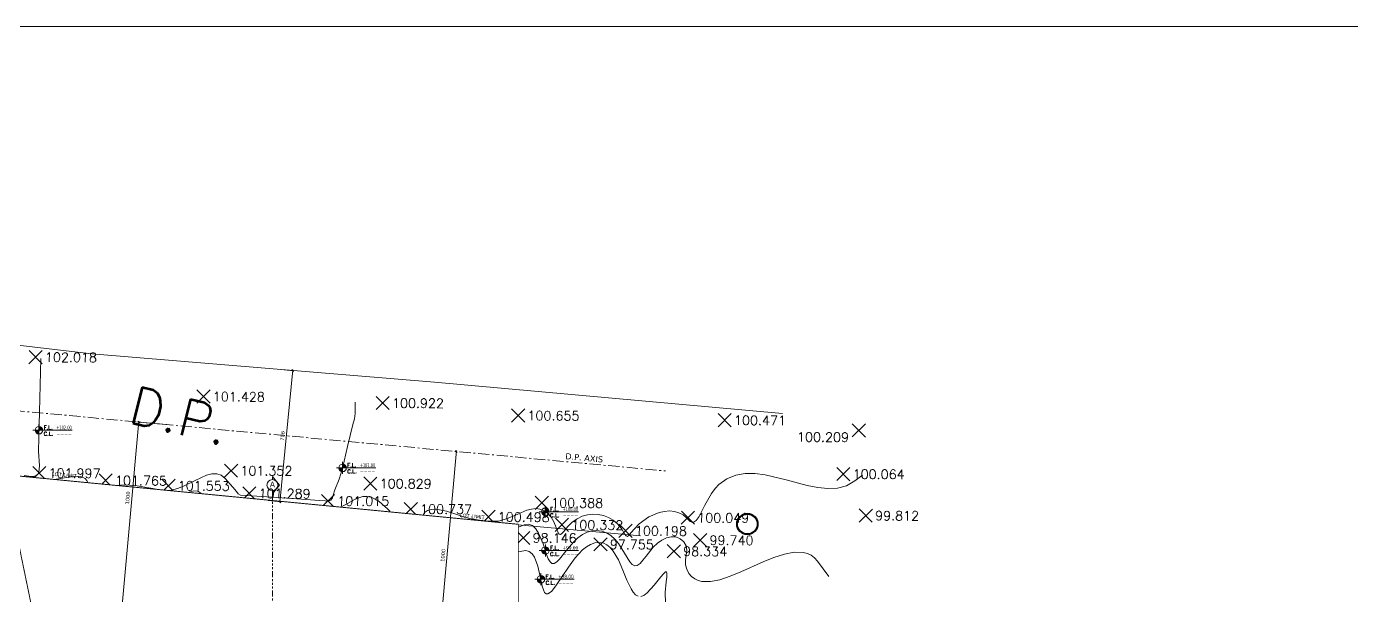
# Model space of a CAD drawing. Header units: inches. Extents: x -48 to 777, y -156 to 510.
# Drawn here: x 286.8 to 357.8, y 157.1 to 187.6 of the extents above; entities that cross this region are included whole.
import ezdxf
from ezdxf.enums import TextEntityAlignment as Align

# ---------------------------------------------------------------- set-up
doc = ezdxf.new("R2010")
doc.units = ezdxf.units.IN
doc.header["$MEASUREMENT"] = 0
doc.set_wipeout_variables(frame=1)
for name, pattern in [('ACAD_ISO06W100', [36, 24, -3, 0, -3, 0, -3, 0, -3]), ('ACAD_ISO10W100', [18, 12, -3, 0, -3]), ('HIDDEN', [0.375, 0.25, -0.125]), ('NUHA', [1.45, 0.75, -0.25, 0.2, -0.25])]:
    doc.linetypes.add(name, pattern=pattern)
doc.layers.get('Defpoints').update_dxf_attribs({"lineweight": 5})
for name, color, linetype, lineweight in [('A-AXIS', 253, 'ACAD_ISO10W100', 5), ('A-DIM', 9, 'Continuous', 5), ('A-HIDDEN', 254, 'HIDDEN', 5), ('A-LEVELS', 139, 'Continuous', 20), ('A-LIMIT LOT', 235, 'ACAD_ISO10W100', 20), ('A-LIMIT ROAD', 69, 'Continuous', 20), ('A-NOTES', 151, 'Continuous', 20), ('A-SIGNS1', 20, 'Continuous', 15), ('A-SIGNS2', 30, 'Continuous', 15), ('A-TEXT', 50, 'Continuous', 15)]:
    doc.layers.add(name, color=color, linetype=linetype, lineweight=lineweight)
doc.layers.add('pts pc', color=7, linetype='Continuous')
doc.styles.add('2mm', font='simplex.shx', dxfattribs={"height": 0.5})
doc.styles.add('5mm', font='simplex_.ttf', dxfattribs={"height": 5})
doc.styles.add('ROMAND', font='verdana.ttf')
doc.styles.add('ROMANS', font='romans__.ttf', dxfattribs={"height": 0.14})
doc.styles.add('Stretch', font='GOTHIC.TTF', dxfattribs={"width": 0.75, "height": 0.2})
doc.dimstyles.new('M-1.100', dxfattribs={"dimtxt": 0.2, "dimasz": 0.1, "dimexe": 0.05, "dimexo": 0.05, "dimgap": 0.1, "dimtad": 1, "dimlfac": 100, "dimrnd": 0.5, "dimzin": 9, "dimdsep": 46, "dimtxsty": 'ROMAND', "dimblk": 'OBLIQUE', "dimcen": 1, "dimdle": 0.05, "dimclrd": 256, "dimclre": 256, "dimclrt": 2, "dimadec": 0, "dimazin": 0, "dimtfac": 0.666667, "dimtmove": 2, "dimatfit": 3, "dimfxl": 0.04, "dimtolj": 1, "dimtzin": 5, "dimlwd": -1, "dimlwe": -1, "dimarcsym": 0})

# ---------------------------------------------------------------- blocks, each defined once
blk = doc.blocks.new('_Oblique')
at = {"color": 0, "linetype": 'ByBlock', "lineweight": -2}
blk.add_line((-0.5, -0.5), (0.5, 0.5), dxfattribs=at)
blk = doc.blocks.new('*D970')
at = {"layer": 'A-DIM', "transparency": 16777216}
for p, q in [((-315981.387, -27887.929), (-315982.076, -27895.053)), ((-315982.014, -27887.918), (-315981.342, -27887.983)), ((-315982.693, -27894.943), (-315982.021, -27895.008))]:
    blk.add_line(p, q, dxfattribs=at)
at = {"layer": 'Defpoints', "color": 0, "transparency": 16777216}
for p in [(-315982.064, -27887.914), (-315982.743, -27894.939), (-315982.071, -27895.004)]:
    blk.add_point(p, dxfattribs=at)
at = {"layer": 'A-DIM', "transparency": 16777216, "xscale": 0.1, "yscale": 0.1, "zscale": 0.1}
for p, rotation in [((-315981.391, -27887.979), 84.4767322995288), ((-315982.071, -27895.004), 264.4767322995288)]:
    blk.add_blockref('_Oblique', p, dxfattribs=dict(at, rotation=rotation))
at = {"layer": 'A-DIM', "color": 2, "transparency": 16777216, "insert": (-315981.934, -27891.471), "char_height": 0.2, "attachment_point": 5, "rotation": 84.47673, "style": 'ROMAND'}
blk.add_mtext('\\A1;706', dxfattribs=at)
blk = doc.blocks.new('*D971')
at = {"layer": 'A-DIM', "transparency": 16777216}
for p, q in [((-315989.632, -27890.686), (-315990.54, -27900.737)), ((-315988.126, -27890.872), (-315989.686, -27890.731)), ((-315989.025, -27900.824), (-315990.585, -27900.683))]:
    blk.add_line(p, q, dxfattribs=at)
at = {"layer": 'Defpoints', "color": 0, "transparency": 16777216}
for p in [(-315988.077, -27890.877), (-315990.535, -27900.687), (-315988.975, -27900.828)]:
    blk.add_point(p, dxfattribs=at)
at = {"layer": 'A-DIM', "transparency": 16777216, "xscale": 0.1, "yscale": 0.1, "zscale": 0.1}
for p, rotation in [((-315989.636, -27890.736), 84.83901183361434), ((-315990.535, -27900.687), 264.8390118336143)]:
    blk.add_blockref('_Oblique', p, dxfattribs=dict(at, rotation=rotation))
at = {"layer": 'A-DIM', "color": 2, "transparency": 16777216, "insert": (-315990.223, -27894.799), "char_height": 0.2, "attachment_point": 5, "rotation": 84.83901, "style": 'ROMAND'}
blk.add_mtext('\\A1;1000', dxfattribs=at)
blk = doc.blocks.new('*D972')
at = {"layer": 'A-DIM', "transparency": 16777216}
blk.add_line((-315972.608, -27892.263), (-315973.513, -27902.275), dxfattribs=at)
at = {"layer": 'Defpoints', "color": 0, "transparency": 16777216}
for p in [(-315972.613, -27892.312), (-315973.508, -27902.225), (-315973.508, -27902.225)]:
    blk.add_point(p, dxfattribs=at)
at = {"layer": 'A-DIM', "transparency": 16777216, "xscale": 0.1, "yscale": 0.1, "zscale": 0.1}
for p, rotation in [((-315972.613, -27892.312), 84.83901183355006), ((-315973.508, -27902.225), 264.8390118335501)]:
    blk.add_blockref('_Oblique', p, dxfattribs=dict(at, rotation=rotation))
at = {"layer": 'A-DIM', "color": 2, "transparency": 16777216, "insert": (-315973.33, -27897.876), "char_height": 0.2, "attachment_point": 5, "rotation": 84.83901, "style": 'ROMAND'}
blk.add_mtext('\\A1;1000', dxfattribs=at)
blk = doc.blocks.new('GXFHGCGFCD')
at = {"layer": 'A-SIGNS1', "linetype": 'NUHA'}
h = blk.add_hatch(color=256, dxfattribs=at)
h.paths.add_polyline_path([(90.382, 61.33), (90.382, 61.17), (90.542, 61.17, 0.414214)])
h.paths.add_polyline_path([(90.382, 61.17), (90.222, 61.17, 0.414214), (90.382, 61.01)])
at = {"layer": 'A-SIGNS1'}
for p, q in [((90.126, 61.17), (91.79, 61.17)), ((90.382, 60.914), (90.382, 61.426))]:
    blk.add_line(p, q, dxfattribs=at)
blk.add_circle((90.382, 61.17), 0.16, dxfattribs=at)
blk = doc.blocks.new('DGXFHXFGDFD')
at = {"layer": 'A-SIGNS1'}
blk.add_blockref('GXFHGCGFCD', (0, 0), dxfattribs=at)
at = {"layer": 'A-SIGNS2', "linetype": 'NUHA', "style": 'ROMANS'}
for s, p in [('C.L.', (90.583, 60.941)), ('F.L.', (90.583, 61.203))]:
    blk.add_text(s, height=0.16, dxfattribs=at).set_placement(p)
at = {"layer": 'A-SIGNS2', "style": 'ROMANS', "width": 0.910135, "flags": 4}
for tag, p, p2 in [('NIV.BETON', (91.116, 60.941), (91.79, 60.941)), ('NIV.FINI', (91.116, 61.203), (91.79, 61.203))]:
    blk.add_attdef(tag, text='', height=0.16, dxfattribs=at).set_placement(p, p2, align=Align.FIT)
blk = doc.blocks.new('ZDGFHGCGFF')
h = blk.add_hatch(color=256)
h.paths.add_polyline_path([(94.086, 59.804), (94.151, 59.726, 0.223535), (94.086, 59.756)])
h.paths.add_polyline_path([(94.151, 59.726), (94.195, 59.673), (94.151, 59.619, 0.17452), (94.17, 59.673, 0.17452)])
h.paths.add_polyline_path([(94.086, 59.589, 0.223535), (94.151, 59.619), (94.086, 59.541)])
for p, q in [((94.086, 59.756), (94.086, 59.804)), ((94.086, 59.804), (94.195, 59.673)), ((94.195, 59.673), (94.086, 59.541)), ((94.086, 59.541), (94.086, 59.589))]:
    blk.add_line(p, q)
blk.add_circle((94.086, 59.673), 0.0839)
blk = doc.blocks.new('GDFZXHGGBV')
at = {"layer": 'A-SIGNS1'}
blk.add_blockref('ZDGFHGCGFF', (0.388, 0), dxfattribs=at)
at = {"layer": 'A-SIGNS2', "linetype": 'ACAD_ISO06W100', "ltscale": 0.01, "style": 'Stretch', "flags": 12}
blk.add_attdef('A', text='', height=0.0883, dxfattribs=at).set_placement((94.474, 59.682), align=Align.MIDDLE)
blk = doc.blocks.new('LOT 688  TOPOGRAPHIC PLAN')
blk.add_circle((-315957.02695, -27896.2003), 0.55739)
at = {"layer": 'A-LEVELS', "linetype": 'Continuous'}
for points in [[(-315995.766, -27893.59882), (-315995.40397, -27893.65349), (-315995.25615, -27893.64339), (-315995.13492, -27893.60288), (-315995.04362, -27893.52788), (-315994.98548, -27893.41445), (-315994.95535, -27893.08726), (-315995.00701, -27892.30014), (-315994.99391, -27891.58421), (-315994.94398, -27890.17883), (-315994.88611, -27887.32207)], [(-315995.73684, -27894.47282), (-315995.63545, -27894.42812), (-315995.39538, -27894.22406), (-315995.11945, -27893.98795), (-315994.97324, -27893.90319), (-315994.82431, -27893.86479), (-315994.50834, -27893.87419), (-315993.04556, -27893.63094), (-315992.74, -27893.64814), (-315992.50312, -27893.75982), (-315992.41741, -27893.86096), (-315992.35723, -27893.99758), (-315992.3099, -27894.36733), (-315992.2912, -27894.54351), (-315992.24678, -27894.66197), (-315992.15526, -27894.68448), (-315992.01817, -27894.61526), (-315991.72712, -27894.43017), (-315991.45875, -27894.28867), (-315990.9198, -27894.12629), (-315990.3316, -27894.09384), (-315989.71284, -27894.15121), (-315989.08699, -27894.25808), (-315988.47648, -27894.37204), (-315988.17611, -27894.4021), (-315987.87131, -27894.38354), (-315987.55845, -27894.30344), (-315987.24056, -27894.1766), (-315986.60589, -27893.8589), (-315985.99967, -27893.58272), (-315985.71733, -27893.50778), (-315985.45424, -27893.50033), (-315985.21445, -27893.5794), (-315985.00086, -27893.7598), (-315984.59476, -27894.22025), (-315984.39776, -27894.45612), (-315984.30182, -27894.58032), (-315984.18473, -27894.66072), (-315983.57567, -27894.68844), (-315981.16332, -27894.85212), (-315979.94808, -27894.931), (-315979.64534, -27894.95613), (-315979.49423, -27894.96924), (-315979.35005, -27894.91888), (-315979.25708, -27894.80117), (-315979.2121, -27894.65444), (-315979.12632, -27894.35818), (-315978.903, -27893.80002), (-315978.72595, -27893.22274), (-315978.45451, -27892.0347), (-315978.15944, -27890.85643), (-315978.0747, -27890.56433), (-315978.03152, -27890.26698), (-315978.04603, -27889.6599)], [(-315995.68661, -27897.94009), (-315995.17065, -27897.9811), (-315994.67945, -27898.0386), (-315994.44188, -27898.01635), (-315994.20863, -27897.94567), (-315993.29056, -27897.48369), (-315992.82933, -27897.28401), (-315992.35696, -27897.11797), (-315991.86048, -27897.03512), (-315991.34837, -27897.00787), (-315990.31233, -27897.0048), (-315989.80593, -27896.97135), (-315989.31899, -27896.87817), (-315988.85994, -27896.69749), (-315988.42484, -27896.43987), (-315987.99419, -27896.16424), (-315987.54744, -27895.93267), (-315987.06712, -27895.7969), (-315986.57076, -27895.69041), (-315985.59059, -27895.43506), (-315985.0922, -27895.41849), (-315984.58898, -27895.45231), (-315982.57726, -27895.58247), (-315981.55643, -27895.79323), (-315980.53184, -27896.03445), (-315980.02526, -27896.10156), (-315979.5263, -27896.09836), (-315979.03781, -27895.99888), (-315978.56266, -27895.7778), (-315978.33151, -27895.64341), (-315978.10649, -27895.56636), (-315977.88836, -27895.60262), (-315977.67265, -27895.73877), (-315977.22452, -27896.15999), (-315976.74771, -27896.65985), (-315975.77675, -27897.71175), (-315975.31858, -27898.1783), (-315974.90261, -27898.54827), (-315974.71608, -27898.68368), (-315974.54684, -27898.77892), (-315974.39715, -27898.82864), (-315974.26925, -27898.82749), (-315974.1654, -27898.77015), (-315974.08784, -27898.65126), (-315974.03774, -27898.46758), (-315974.00923, -27898.22944), (-315973.98233, -27897.65259), (-315973.93782, -27897.0465), (-315973.8873, -27896.7718), (-315973.80638, -27896.53695), (-315973.68639, -27896.35769), (-315973.51875, -27896.2496), (-315973.30276, -27896.21533), (-315973.05183, -27896.23434), (-315972.50478, -27896.34032), (-315971.98349, -27896.40413), (-315971.4898, -27896.42146), (-315970.98844, -27896.46888), (-315970.4885, -27896.5576), (-315969.98591, -27896.58416), (-315969.73163, -27896.53987), (-315969.47526, -27896.44594), (-315968.97776, -27896.23902), (-315968.74974, -27896.2084), (-315968.5441, -27896.27921), (-315968.36391, -27896.45207), (-315968.20932, -27896.69341), (-315967.96811, -27897.26653), (-315967.78031, -27897.82844), (-315967.69174, -27898.05776), (-315967.59888, -27898.22736), (-315967.49585, -27898.31826), (-315967.37753, -27898.31606), (-315967.24287, -27898.23037), (-315967.09212, -27898.07871), (-315966.7434, -27897.64757), (-315966.3335, -27897.16281), (-315966.10626, -27896.94414), (-315965.86451, -27896.76463), (-315965.60983, -27896.63766), (-315965.34744, -27896.56495), (-315965.08322, -27896.54619), (-315964.82304, -27896.58106), (-315964.57278, -27896.66923), (-315964.33832, -27896.81038), (-315964.1254, -27897.00397), (-315963.93557, -27897.24092), (-315963.60998, -27897.76555), (-315963.32949, -27898.2223), (-315963.19602, -27898.37437), (-315963.06169, -27898.44847), (-315962.92254, -27898.42676), (-315962.77565, -27898.31678), (-315962.61872, -27898.14086), (-315962.44942, -27897.92151), (-315962.06452, -27897.44258), (-315961.84432, -27897.22801), (-315961.60554, -27897.05623), (-315961.35569, -27896.93728), (-315961.10323, -27896.87998), (-315960.85663, -27896.89316), (-315960.62438, -27896.98561), (-315960.42484, -27897.15457), (-315960.29768, -27897.37239), (-315960.27017, -27897.6121), (-315960.30518, -27897.86359), (-315960.34862, -27898.12122), (-315960.34683, -27898.37925), (-315960.27539, -27898.62668), (-315960.15712, -27898.84402), (-315960.01316, -27899.01654), (-315959.84794, -27899.145), (-315959.66305, -27899.2328), (-315959.46006, -27899.28335), (-315959.00612, -27899.28635), (-315958.49874, -27899.18127), (-315957.95054, -27898.99539), (-315957.37414, -27898.75599), (-315956.18725, -27898.22575), (-315955.60201, -27897.98946), (-315955.03907, -27897.80876), (-315954.51104, -27897.71094), (-315954.03056, -27897.72326), (-315953.8121, -27897.77925), (-315953.61025, -27897.873), (-315953.42654, -27898.00778), (-315953.25967, -27898.18059), (-315952.65648, -27899.01699)], [(-315979.61232, -27900.14969), (-315978.96618, -27899.39156), (-315978.27808, -27898.62505), (-315977.9144, -27898.30944), (-315977.53565, -27898.07661), (-315977.14032, -27897.9548), (-315976.72692, -27897.97228), (-315976.51302, -27898.04185), (-315976.295, -27898.15164), (-315975.85283, -27898.46847), (-315975.41301, -27898.87507), (-315974.98815, -27899.32357), (-315974.59088, -27899.7661), (-315974.23382, -27900.1548)], [(-315973.4536, -27900.22815), (-315973.4239, -27899.76759), (-315973.38598, -27899.23773), (-315973.28473, -27898.73891), (-315973.19313, -27898.53251), (-315973.06505, -27898.37149), (-315972.89588, -27898.26489), (-315972.69255, -27898.20413), (-315972.2255, -27898.1639), (-315971.7479, -27898.13842), (-315971.30902, -27898.06078), (-315970.43412, -27897.89397), (-315969.55528, -27897.75116), (-315969.1101, -27897.64982), (-315968.89537, -27897.61986), (-315968.71139, -27897.66637), (-315968.5591, -27897.78856), (-315968.43413, -27897.97172), (-315968.24849, -27898.46217), (-315968.1193, -27899.02013), (-315968.01137, -27899.52802), (-315967.95439, -27899.72644), (-315967.88953, -27899.86824), (-315967.81293, -27899.94115), (-315967.72387, -27899.94739), (-315967.62281, -27899.89456), (-315967.51021, -27899.79026), (-315967.25225, -27899.45765), (-315966.95367, -27899.01035), (-315966.61814, -27898.50919), (-315966.24936, -27898.01496), (-315965.85101, -27897.58848), (-315965.6419, -27897.41965), (-315965.42678, -27897.29055), (-315965.2061, -27897.2088), (-315964.98071, -27897.18189), (-315964.76023, -27897.21485), (-315964.55947, -27897.30828), (-315964.37933, -27897.45499), (-315964.21723, -27897.64592), (-315963.93678, -27898.12417), (-315963.69738, -27898.6705), (-315963.4783, -27899.21241), (-315963.25883, -27899.67738), (-315963.14246, -27899.85834), (-315963.01823, -27899.99287), (-315962.88353, -27900.07191)], [(-315962.73578, -27900.08639), (-315962.57239, -27900.02724), (-315962.39284, -27899.89176), (-315962.01446, -27899.47645), (-315961.66723, -27899.03492), (-315961.52662, -27898.86667), (-315961.41939, -27898.76667), (-315961.35405, -27898.75985), (-315961.33363, -27898.85924), (-315961.34608, -27899.04543), (-315961.37679, -27899.29349), (-315961.43466, -27899.87556), (-315961.40366, -27900.42358)]]:
    blk.add_lwpolyline(points, dxfattribs=at)
at = {"layer": 'A-LEVELS', "color": 209, "linetype": 'Continuous'}
blk.add_lwpolyline([(-315995.79711, -27894.95388), (-315995.3172, -27894.53096), (-315995.06466, -27894.36936), (-315994.80874, -27894.27461), (-315994.27122, -27894.25672), (-315993.98456, -27894.23679), (-315993.72851, -27894.25809), (-315993.53968, -27894.37129), (-315993.43865, -27894.60317), (-315993.38503, -27895.23683), (-315993.36207, -27895.5263), (-315993.29478, -27895.72268), (-315993.23351, -27895.7684), (-315993.14911, -27895.77167), (-315992.92623, -27895.67622), (-315992.41532, -27895.32744), (-315991.94896, -27895.01543), (-315991.50732, -27894.77731), (-315991.05676, -27894.62993), (-315990.56626, -27894.58845), (-315990.04638, -27894.64169), (-315989.0303, -27894.87623), (-315988.52526, -27894.95053), (-315988.00834, -27894.92146), (-315987.74217, -27894.85063), (-315987.47013, -27894.73709), (-315986.93593, -27894.48745), (-315986.69135, -27894.41993), (-315986.4735, -27894.43637), (-315986.28996, -27894.56739), (-315986.12565, -27894.77568), (-315985.94557, -27894.96421), (-315985.72393, -27895.05986), (-315985.46887, -27895.07885), (-315985.19588, -27895.0566), (-315984.6565, -27895.02676), (-315984.14881, -27895.07141), (-315982.09686, -27895.161), (-315981.06894, -27895.27639), (-315980.03113, -27895.46472), (-315979.51931, -27895.48322), (-315979.01975, -27895.38182), (-315978.53679, -27895.14845), (-315978.07091, -27894.88806), (-315977.84431, -27894.78717), (-315977.62189, -27894.72685), (-315977.40333, -27894.71995), (-315977.18699, -27894.76596), (-315976.9708, -27894.86048), (-315976.75273, -27894.99912), (-315976.30276, -27895.39125), (-315975.34238, -27896.42417), (-315975.12303, -27896.63234), (-315974.92924, -27896.77574), (-315974.7697, -27896.83188), (-315974.65313, -27896.77827), (-315974.58382, -27896.60193), (-315974.54254, -27896.34086), (-315974.43579, -27895.78426), (-315974.3207, -27895.58989), (-315974.15693, -27895.46971), (-315973.95142, -27895.41304), (-315973.71114, -27895.40921), (-315973.15411, -27895.51729), (-315972.54154, -27895.70854), (-315971.9291, -27895.89749), (-315971.37246, -27895.99876), (-315970.8595, -27896.03713), (-315970.34632, -27896.03832), (-315969.83372, -27895.88825), (-315969.328, -27895.66317), (-315968.83606, -27895.45923), (-315968.59741, -27895.39524), (-315968.36479, -27895.37259), (-315968.13908, -27895.40322), (-315967.92293, -27895.49332), (-315967.72174, -27895.63988), (-315967.54119, -27895.83906), (-315967.38696, -27896.08704), (-315967.26469, -27896.37993), (-315967.16636, -27896.66709), (-315967.11125, -27896.75029), (-315967.04315, -27896.75954), (-315966.96086, -27896.69935), (-315966.86649, -27896.59221), (-315966.65023, -27896.32799), (-315966.40836, -27896.09788), (-315966.14712, -27895.9173), (-315965.87167, -27895.78576), (-315965.58715, -27895.70276), (-315965.29874, -27895.66779), (-315965.01159, -27895.68036), (-315964.73086, -27895.73996), (-315964.46171, -27895.84608), (-315964.20929, -27895.99823), (-315963.97877, -27896.1959), (-315963.7753, -27896.4386), (-315963.60364, -27896.72256), (-315963.52629, -27896.83938), (-315963.44684, -27896.8707), (-315963.36066, -27896.79445), (-315963.26715, -27896.66534), (-315962.8262, -27896.18084), (-315962.30783, -27895.81283), (-315961.75219, -27895.57988), (-315961.47294, -27895.51985), (-315961.19943, -27895.50053), (-315960.93667, -27895.52426), (-315960.6897, -27895.59335), (-315960.46352, -27895.71011), (-315960.26316, -27895.87688), (-315960.0901, -27896.06394), (-315960.00854, -27896.10785), (-315959.92861, -27896.11013), (-315959.77206, -27896.00815), (-315959.6172, -27895.79467), (-315959.29955, -27895.17986), (-315958.94996, -27894.5561), (-315958.7581, -27894.30229), (-315958.55534, -27894.08801), (-315958.11987, -27893.76797), (-315957.64895, -27893.57597), (-315957.14799, -27893.49196), (-315956.6224, -27893.49593), (-315956.07759, -27893.56784), (-315954.95196, -27893.83536), (-315953.81437, -27894.13428), (-315953.25463, -27894.24543), (-315952.71006, -27894.30219), (-315952.19151, -27894.27849), (-315951.71026, -27894.14778), (-315951.27418, -27893.89249), (-315950.85741, -27893.58452)], dxfattribs=at)
at = {"layer": 'A-LIMIT LOT', "linetype": 'Continuous', "const_width": 0.1}
blk.add_lwpolyline([(-315996.80172, -27893.57917), (-315985.1164, -27950.2257), (-315970.22923, -27937.16678), (-315964.6636, -27941.43051), (-315964.08799, -27936.87852), (-315969.32038, -27930.53073), (-315969.32038, -27896.23659), (-315996.80172, -27893.57917)], dxfattribs=at)
at = {"layer": 'A-LIMIT ROAD', "linetype": 'Continuous'}
for points in [[(-315992.15526, -27887.07533), (-316002.84459, -27885.83384)], [(-315992.15526, -27887.07533), (-315973.78379, -27888.60145), (-315955.13582, -27890.27286)], [(-315969.32038, -27896.23659), (-315962.75939, -27896.83897)]]:
    blk.add_lwpolyline(points, dxfattribs=at)
at = {"layer": 'pts pc', "linetype": 'Continuous'}
for points in [[(-315994.80516, -27886.90615), (-315995.51594, -27887.60935)], [(-315994.80895, -27887.61314), (-315995.51215, -27886.90236)], [(-315985.80934, -27889.0144), (-315986.52012, -27889.7176)], [(-315985.81313, -27889.72139), (-315986.51633, -27889.01061)], [(-315976.21106, -27889.36186), (-315976.92184, -27890.06506)], [(-315976.21485, -27890.06885), (-315976.91805, -27889.35807)], [(-315968.95255, -27890.03178), (-315969.66333, -27890.73498)], [(-315968.95634, -27890.73877), (-315969.65954, -27890.02799)], [(-315957.88774, -27890.2831), (-315958.59852, -27890.9863)], [(-315957.89153, -27890.99009), (-315958.59473, -27890.27931)], [(-315950.69656, -27890.82966), (-315951.40734, -27891.53286)], [(-315950.70035, -27891.53665), (-315951.40355, -27890.82587)], [(-315994.60945, -27893.11629), (-315995.32023, -27893.81949)], [(-315994.61324, -27893.82328), (-315995.31644, -27893.1125)], [(-315984.33261, -27892.98738), (-315985.04339, -27893.69058)], [(-315984.3364, -27893.69437), (-315985.0396, -27892.98359)], [(-315951.52912, -27893.16923), (-315952.2399, -27893.87243)], [(-315951.53291, -27893.87622), (-315952.23611, -27893.16544)], [(-315991.05251, -27893.51036), (-315991.76329, -27894.21356)], [(-315991.0563, -27894.21735), (-315991.7595, -27893.50657)], [(-315987.68898, -27893.7934), (-315988.39976, -27894.4966)], [(-315987.69277, -27894.50039), (-315988.39597, -27893.78961)], [(-315976.87121, -27893.67839), (-315977.58199, -27894.38159)], [(-315976.875, -27894.38538), (-315977.5782, -27893.6746)], [(-315994.14135, -27894.21781), (-315994.85213, -27894.92101)], [(-315994.14514, -27894.9248), (-315994.84834, -27894.21402)], [(-315990.33469, -27894.47822), (-315991.04547, -27895.18142)], [(-315990.33848, -27895.18521), (-315991.04168, -27894.47443)], [(-315983.35614, -27894.20763), (-315984.06692, -27894.91083)], [(-315983.35993, -27894.91462), (-315984.06313, -27894.20384)], [(-315987.1478, -27894.87931), (-315987.85858, -27895.58251)], [(-315987.15159, -27895.5863), (-315987.85479, -27894.87552)], [(-315982.55772, -27895.25093), (-315983.2685, -27895.95413)], [(-315982.56151, -27895.95792), (-315983.26471, -27895.24714)], [(-315979.14224, -27894.61123), (-315979.85302, -27895.31443)], [(-315979.14603, -27895.31822), (-315979.84923, -27894.60744)], [(-315974.7065, -27895.04401), (-315975.41728, -27895.74721)], [(-315974.71029, -27895.751), (-315975.41349, -27895.04022)], [(-315967.68361, -27894.70965), (-315968.39439, -27895.41285)], [(-315967.6874, -27895.41664), (-315968.3906, -27894.70586)], [(-315978.02338, -27895.75924), (-315978.73416, -27896.46244)], [(-315978.02717, -27896.46623), (-315978.73037, -27895.75545)], [(-315970.54569, -27895.46432), (-315971.25647, -27896.16752)], [(-315970.54948, -27896.17131), (-315971.25268, -27895.46053)], [(-315966.60493, -27895.89245), (-315967.31571, -27896.59565)], [(-315966.60872, -27896.59944), (-315967.31192, -27895.88866)], [(-315959.85577, -27895.50663), (-315960.56655, -27896.20983)], [(-315959.85956, -27896.21362), (-315960.56276, -27895.50284)], [(-315950.32703, -27895.39471), (-315951.03781, -27896.09791)], [(-315950.33082, -27896.1017), (-315951.03402, -27895.39092)], [(-315993.74773, -27896.34195), (-315994.45851, -27897.04515)], [(-315993.75152, -27897.04894), (-315994.45472, -27896.33816)], [(-315972.6659, -27896.24297), (-315973.37668, -27896.94617)], [(-315972.66969, -27896.94996), (-315973.37289, -27896.23918)], [(-315968.67571, -27896.59136), (-315969.38649, -27897.29456)], [(-315968.6795, -27897.29835), (-315969.3827, -27896.58757)], [(-315963.19558, -27896.20973), (-315963.90636, -27896.91293)], [(-315963.19937, -27896.91672), (-315963.90257, -27896.20594)], [(-315959.19922, -27896.71216), (-315959.91, -27897.41536)], [(-315959.20301, -27897.41915), (-315959.90621, -27896.70837)], [(-315964.54149, -27896.93553), (-315965.25227, -27897.63873)], [(-315964.54528, -27897.64252), (-315965.24848, -27896.93174)], [(-315960.60843, -27897.30662), (-315961.31921, -27898.00982)], [(-315960.61222, -27898.01361), (-315961.31542, -27897.30283)], [(-315994.48913, -27898.65301), (-315995.19991, -27899.35621)], [(-315994.49292, -27899.36), (-315995.19612, -27898.64922)], [(-315986.4136, -27899.13431), (-315987.12438, -27899.83751)], [(-315986.41739, -27899.8413), (-315987.12059, -27899.13052)]]:
    blk.add_lwpolyline(points, dxfattribs=at)
at = {"layer": 'pts pc'}
for radius in [0.56929, 0.53116]:
    blk.add_circle((-315957.02695, -27896.2003), radius, dxfattribs=at)
at = {"layer": 'A-SIGNS1'}
ref = blk.add_blockref('DGXFHXFGDFD', (-316109.51107, -27968.68403), dxfattribs=dict(at, xscale=1.267200000000003, yscale=1.267200000000003, zscale=1.267200000000003))
ref.add_attrib('NIV.FINI', '+102.00', dxfattribs={"layer": 'A-SIGNS2', "height": 0.202752, "style": 'ROMAND', "width": 0.680836}).set_placement((-315994.04905, -27891.12741), (-315993.22108, -27891.12741), align=Align.FIT)
ref.add_attrib('NIV.BETON', '----', dxfattribs={"layer": 'A-SIGNS2', "height": 0.202752, "style": 'ROMAND', "width": 1.634557}).set_placement((-315994.04905, -27891.45918), (-315993.22108, -27891.45918), align=Align.FIT)
at = {"layer": 'A-NOTES', "linetype": 'Continuous', "style": '5mm'}
blk.add_text('D.P.', height=2, rotation=346.2456335, dxfattribs=at).set_placement((-315990.25772, -27890.73069))
at = {"layer": 'A-TEXT', "insert": (-315966.76279, -27892.39731), "char_height": 0.32, "width": 71.8076328, "attachment_point": 1, "rotation": 354.6962451, "style": 'ROMAND'}
blk.add_mtext('D.P. AXIS', dxfattribs=at)
at = {"layer": 'pts pc', "color": 1, "char_height": 0.5, "attachment_point": 1, "rotation": 359.6928524, "style": '2mm'}
for s, insert, width in [('\\Fsimplex.shx;\\W1.0000000000;\\T1.0000000000;\\o\\l102.018', (-315994.65922, -27887.01043), 3.3571429), ('\\Fsimplex.shx;\\W1.0000000000;\\T1.0000000000;\\o\\l101.428', (-315985.66339, -27889.11869), 3.3571429), ('\\Fsimplex.shx;\\W1.0000000000;\\T1.0000000000;\\o\\l100.922', (-315976.06512, -27889.46615), 3.452381), ('\\Fsimplex.shx;\\W1.0000000000;\\T1.0000000000;\\o\\l100.655', (-315968.80661, -27890.13607), 3.452381), ('\\Fsimplex.shx;\\W1.0000000000;\\T1.0000000000;\\o\\l100.471', (-315957.74179, -27890.38739), 3.3571429), ('\\Fsimplex.shx;\\W1.0000000000;\\T1.0000000000;\\o\\l100.209', (-315954.3649, -27891.28322), 3.452381), ('\\Fsimplex.shx;\\W1.0000000000;\\T1.0000000000;\\o\\l101.352', (-315984.18667, -27893.09166), 3.3571429), ('\\Fsimplex.shx;\\W1.0000000000;\\T1.0000000000;\\o\\l99.486', (-315997.65887, -27893.83945), 3.0714286), ('\\Fsimplex.shx;\\W1.0000000000;\\T1.0000000000;\\o\\l101.997', (-315994.46351, -27893.22057), 3.3571429), ('\\Fsimplex.shx;\\W1.0000000000;\\T1.0000000000;\\o\\l101.765', (-315990.90657, -27893.61465), 3.3571429), ('\\Fsimplex.shx;\\W1.0000000000;\\T1.0000000000;\\o\\l100.829', (-315976.72527, -27893.78267), 3.452381), ('\\Fsimplex.shx;\\W1.0000000000;\\T1.0000000000;\\o\\l100.064', (-315951.38317, -27893.27351), 3.452381), ('\\Fsimplex.shx;\\W1.0000000000;\\T1.0000000000;\\o\\l99.226', (-315993.99541, -27894.3221), 3.0714286), ('\\Fsimplex.shx;\\W1.0000000000;\\T1.0000000000;\\o\\l99.449', (-315990.18875, -27894.58251), 3.0714286), ('\\Fsimplex.shx;\\W1.0000000000;\\T1.0000000000;\\o\\l101.553', (-315987.54304, -27893.89768), 3.3571429), ('\\Fsimplex.shx;\\W1.0000000000;\\T1.0000000000;\\o\\l101.289', (-315983.2102, -27894.31191), 3.3571429), ('\\Fsimplex.shx;\\W1.0000000000;\\T1.0000000000;\\o\\l99.111', (-315987.00185, -27894.9836), 2.7857143), ('\\Fsimplex.shx;\\W1.0000000000;\\T1.0000000000;\\o\\l101.015', (-315978.9963, -27894.71551), 3.2619048), ('\\Fsimplex.shx;\\W1.0000000000;\\T1.0000000000;\\o\\l100.737', (-315974.56056, -27895.14829), 3.452381), ('\\Fsimplex.shx;\\W1.0000000000;\\T1.0000000000;\\o\\l100.388', (-315967.53766, -27894.81394), 3.452381), ('\\Fsimplex.shx;\\W1.0000000000;\\T1.0000000000;\\o\\l98.881', (-315982.41178, -27895.35521), 2.9761905), ('\\Fsimplex.shx;\\W1.0000000000;\\T1.0000000000;\\o\\l98.348', (-315977.87744, -27895.86352), 3.0714286), ('\\Fsimplex.shx;\\W1.0000000000;\\T1.0000000000;\\o\\l100.498', (-315970.39975, -27895.56861), 3.452381), ('\\Fsimplex.shx;\\W1.0000000000;\\T1.0000000000;\\o\\l100.332', (-315966.45899, -27895.99674), 3.452381), ('\\Fsimplex.shx;\\W1.0000000000;\\T1.0000000000;\\o\\l100.049', (-315959.70982, -27895.61091), 3.452381), ('\\Fsimplex.shx;\\W1.0000000000;\\T1.0000000000;\\o\\l99.812', (-315950.18109, -27895.49899), 2.9761905), ('\\Fsimplex.shx;\\W1.0000000000;\\T1.0000000000;\\o\\l99.165', (-315996.76686, -27896.07827), 2.9761905), ('\\Fsimplex.shx;\\W1.0000000000;\\T1.0000000000;\\o\\l99.147', (-315993.60179, -27896.44624), 2.9761905), ('\\Fsimplex.shx;\\W1.0000000000;\\T1.0000000000;\\o\\l98.360', (-315972.51996, -27896.34725), 3.0714286), ('\\Fsimplex.shx;\\W1.0000000000;\\T1.0000000000;\\o\\l98.146', (-315968.52977, -27896.69565), 2.9761905), ('\\Fsimplex.shx;\\W1.0000000000;\\T1.0000000000;\\o\\l100.198', (-315963.04964, -27896.31402), 3.3571429), ('\\Fsimplex.shx;\\W1.0000000000;\\T1.0000000000;\\o\\l97.755', (-315964.39555, -27897.03981), 3.0714286), ('\\Fsimplex.shx;\\W1.0000000000;\\T1.0000000000;\\o\\l98.334', (-315960.46248, -27897.4109), 3.0714286), ('\\Fsimplex.shx;\\W1.0000000000;\\T1.0000000000;\\o\\l99.740', (-315959.05328, -27896.81645), 3.0714286), ('\\Fsimplex.shx;\\W1.0000000000;\\T1.0000000000;\\o\\l98.893', (-315994.34319, -27898.7573), 3.0714286), ('\\Fsimplex.shx;\\W1.0000000000;\\T1.0000000000;\\o\\l98.379', (-315986.26765, -27899.23859), 3.0714286)]:
    blk.add_mtext(s, dxfattribs=dict(at, insert=insert, width=width))
at = {"linetype": 'Continuous'}
blk.add_wipeout([(-315996.80172, -27893.57917), (-315969.32038, -27896.23659), (-315969.32038, -27930.53073), (-315964.08799, -27936.87852), (-315964.6636, -27941.43051), (-315970.22923, -27937.16678), (-315985.1164, -27950.2257)], dxfattribs=at).dxf.layer = 'A-LIMIT LOT'
at = {"layer": 'A-HIDDEN', "linetype": 'ACAD_ISO10W100', "ltscale": 0.05}
blk.add_line((-316003.31537, -27889.46215), (-315961.40493, -27893.35283), dxfattribs=at)
at = {"layer": 'A-SIGNS1'}
ref = blk.add_blockref('DGXFHXFGDFD', (-316093.24739, -27970.70338), dxfattribs=dict(at, xscale=1.267200000000003, yscale=1.267200000000003, zscale=1.267200000000003))
ref.add_attrib('NIV.FINI', '+101.00', dxfattribs={"layer": 'A-SIGNS2', "height": 0.202752, "style": 'ROMAND', "width": 0.680836}).set_placement((-315977.78537, -27893.14677), (-315976.9574, -27893.14677), align=Align.FIT)
ref.add_attrib('NIV.BETON', '----', dxfattribs={"layer": 'A-SIGNS2', "height": 0.202752, "style": 'ROMAND', "width": 1.634557}).set_placement((-315977.78537, -27893.47853), (-315976.9574, -27893.47853), align=Align.FIT)
ref = blk.add_blockref('DGXFHXFGDFD', (-316082.38474, -27973.05914), dxfattribs=dict(at, xscale=1.267200000000003, yscale=1.267200000000003, zscale=1.267200000000003))
ref.add_attrib('NIV.FINI', '+100.00', dxfattribs={"layer": 'A-SIGNS2', "height": 0.202752, "style": 'ROMAND', "width": 0.680836}).set_placement((-315966.92272, -27895.50252), (-315966.09475, -27895.50252), align=Align.FIT)
ref.add_attrib('NIV.BETON', '----', dxfattribs={"layer": 'A-SIGNS2', "height": 0.202752, "style": 'ROMAND', "width": 1.634557}).set_placement((-315966.92272, -27895.83429), (-315966.09475, -27895.83429), align=Align.FIT)
ref = blk.add_blockref('DGXFHXFGDFD', (-316082.38242, -27975.13314), dxfattribs=dict(at, xscale=1.267200000000003, yscale=1.267200000000003, zscale=1.267200000000003))
ref.add_attrib('NIV.FINI', '+99.00', dxfattribs={"layer": 'A-SIGNS2', "height": 0.202752, "style": 'ROMAND', "width": 0.797031}).set_placement((-315966.9204, -27897.57653), (-315966.09243, -27897.57653), align=Align.FIT)
ref.add_attrib('NIV.BETON', '----', dxfattribs={"layer": 'A-SIGNS2', "height": 0.202752, "style": 'ROMAND', "width": 1.634557}).set_placement((-315966.9204, -27897.9083), (-315966.09243, -27897.9083), align=Align.FIT)
ref = blk.add_blockref('DGXFHXFGDFD', (-316082.62198, -27976.6724), dxfattribs=dict(at, xscale=1.267200000000003, yscale=1.267200000000003, zscale=1.267200000000003))
ref.add_attrib('NIV.FINI', '+98.00', dxfattribs={"layer": 'A-SIGNS2', "height": 0.202752, "style": 'ROMAND', "width": 0.797031}).set_placement((-315967.15996, -27899.11579), (-315966.33199, -27899.11579), align=Align.FIT)
ref.add_attrib('NIV.BETON', '----', dxfattribs={"layer": 'A-SIGNS2', "height": 0.202752, "style": 'ROMAND', "width": 1.634557}).set_placement((-315967.15996, -27899.44756), (-315966.33199, -27899.44756), align=Align.FIT)
at = {"layer": 'A-TEXT', "char_height": 0.2, "width": 71.8076328, "attachment_point": 1, "rotation": 354.6962451, "style": 'ROMAND'}
for insert in [(-315994.28256, -27893.4079), (-315972.42789, -27895.62544)]:
    blk.add_mtext('LOT LIMIT', dxfattribs=dict(at, insert=insert))
at = {"layer": 'A-DIM'}
dim = blk.add_aligned_dim(p1=(-315982.06357, -27887.91365), p2=(-315982.74288, -27894.93865), distance=0.6753, dimstyle='M-1.100', dxfattribs=at)
dim.commit()
dim.dimension.update_dxf_attribs({"geometry": '*D970', "text_midpoint": (-315981.93421, -27891.4715)})
for base, p1, p2, picture, middle in [((-315990.53506, -27900.68714), (-315988.07657, -27890.87682), (-315988.97537, -27900.82801), '*D971', (-315990.22258, -27894.79934)), ((-315973.5081, -27902.22502), (-315972.61278, -27892.31237), (-315973.5081, -27902.22502), '*D972', (-315973.33003, -27897.87624))]:
    dim = blk.add_linear_dim(base=base, p1=p1, p2=p2, angle=264.8390118, text='1000', dimstyle='M-1.100', dxfattribs=at)
    dim.commit()
    dim.dimension.update_dxf_attribs({"geometry": picture, "text_midpoint": middle, "dimtype": 129})

msp = doc.modelspace()

# ---------------------------------------------------------------- block references
at = {"layer": 'pts pc'}
msp.add_blockref('LOT 688  TOPOGRAPHIC PLAN', (316282.44716, 28057.10823), dxfattribs=at)

# ---------------------------------------------------------------- next in the draw order: linework, layer by layer
at = {"layer": 'A-AXIS', "linetype": 'ACAD_ISO06W100', "ltscale": 0.014}
msp.add_lwpolyline([(299.97678, 162.53523), (299.97678, 107.99672)], dxfattribs=at)
at = {"layer": 'A-DIM'}
msp.add_lwpolyline([(663.20624, 187.57649), (-47.69669, 187.57649), (-47.69669, 68.94616), (663.20624, 68.94616)], close=True, dxfattribs=at)

# ---------------------------------------------------------------- next in the draw order: block references
at = {"layer": 'A-SIGNS1'}
ref = msp.add_blockref('GDFZXHGGBV', (-30.68314, -45.85811), dxfattribs=dict(at, xscale=3.5, yscale=3.5, zscale=3.5))
ref.add_attrib('A', 'A', dxfattribs={"layer": 'A-SIGNS2', "linetype": 'ACAD_ISO06W100', "ltscale": 0.01, "height": 0.30914, "style": 'Stretch'}).set_placement((299.9747, 163.02876), align=Align.MIDDLE)

doc.saveas('drawing.dxf')
